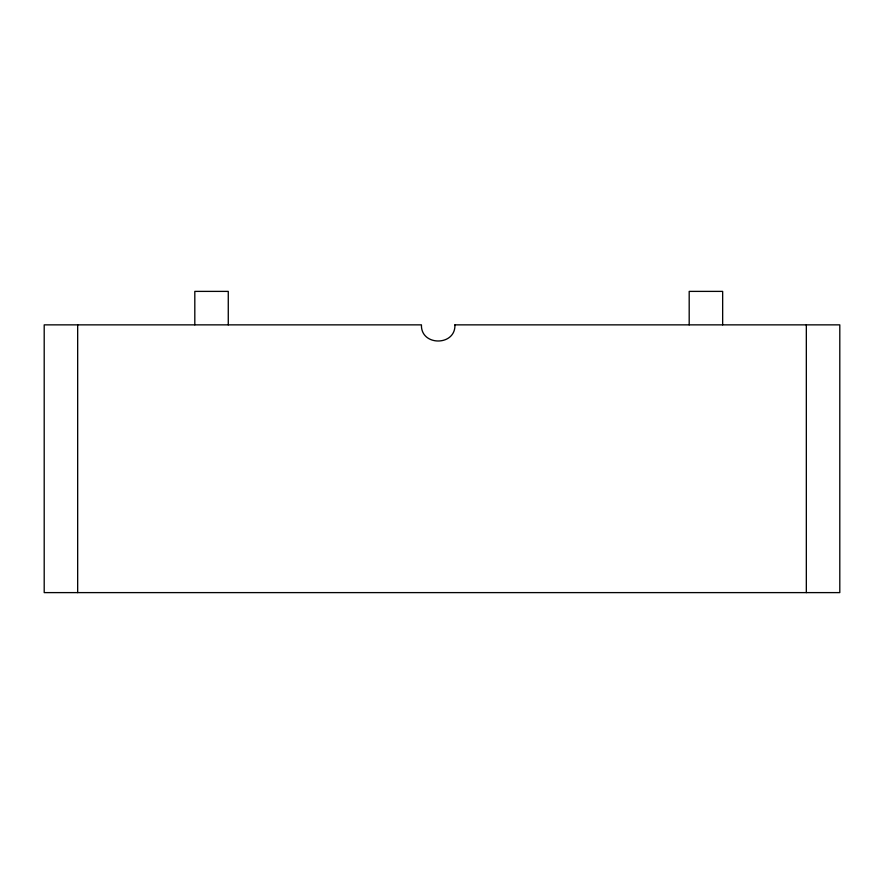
<?xml version="1.0" encoding="UTF-8"?>
<svg xmlns="http://www.w3.org/2000/svg" width="884" height="884" viewBox="0 0 884 884"><rect width="100%" height="100%" fill="white"/><g stroke="black" fill="none" stroke-linecap="round" stroke-linejoin="round"><path stroke-width="1.33" d="M806.33 324.859L806.33 592.611M722.659 324.859L722.659 291.388L689.189 291.388L689.189 324.859M228.271 324.859L228.271 291.388L194.811 291.388L194.811 324.859M77.67 324.859L77.67 592.611M454.917 324.859C455.735 346.362 420.64 346.362 421.447 324.859L44.2 324.859L44.2 592.611L839.8 592.611L839.8 324.859L454.917 324.859"/></g></svg>
